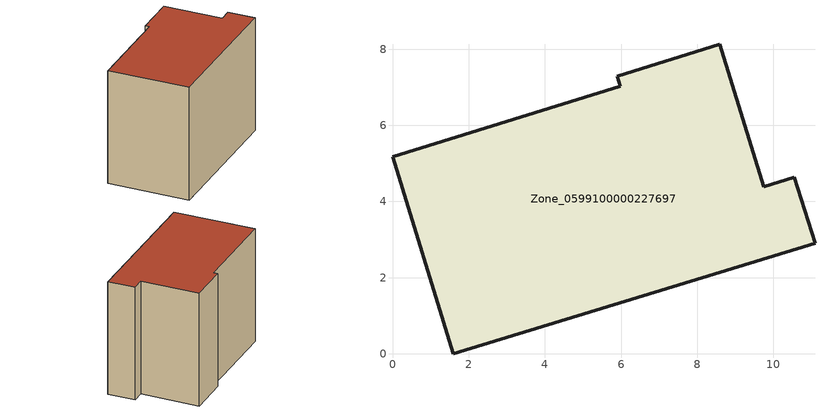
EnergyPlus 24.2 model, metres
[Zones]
Zone_0599100000227697
 floor ground (C_G): 0,5.17 5.98,7.02 5.9,7.29 8.59,8.13 9.74,4.39 10.55,4.64 11.09,2.9 1.6,0 z0
 wall outside (C_F): 5.98,7.02 0,5.17 1.6,0 11.09,2.9 10.55,4.64 9.74,4.39 8.59,8.13 5.9,7.29 5.98,7.02 z0:7.78
 roof outside (C_R): 10.55,4.64 9.74,4.39 8.59,8.13 5.9,7.29 5.98,7.02 0,5.17 1.6,0 11.09,2.9 z7.78
[BUILDING]
Pand.0599100000227697: North Axis=0; Terrain=City; Loads Convergence Tolerance Value=0.04; Temperature Convergence Tolerance Value=0.4; Solar Distribution=FullExterior; Maximum Number of Warmup Days=25; Minimum Number of Warmup Days=1
[Site:Location]
Rotterdam.The.Hague.AP_ZH_NLD Design_Conditions: Latitude=51.96; Longitude=4.45; Time Zone=1; Elevation=-4.5
[SITE:GROUNDTEMPERATURE:BUILDINGSURFACE]
18, 18, 18, 18, 18, 18, 18, 18, 18, 18, 18, 18
[MATERIAL] Thermal Absorptance=0.9; Solar Absorptance=0.7; Visible Absorptance=0.7
Name | Roughness | Thickness | Conductivity | Density | Specific Heat
G.TI.1975-1991 | MediumSmooth | 0.15 | 0.288461 | 540 | 1210
F.TI.1975-1991 | Rough | 0.3 | 0.230769 | 1920 | 840
R.TI.1975-1991 | MediumRough | 0.2 | 0.153846 | 1500 | 1000
[CONSTRUCTION]
C_G: G.TI.1975-1991
C_F: F.TI.1975-1991
C_R: R.TI.1975-1991
[ZONE]
Zone_0599100000227697: Type=1; Multiplier=1; Ceiling Height=Autocalculate; Volume=Autocalculate; Floor Area=autocalculate; Part of Total Floor Area=Yes
[ZONEINFILTRATION:DESIGNFLOWRATE]
Infil_Zone_0599100000227697: Zone or ZoneList or Space or SpaceList=Zone_0599100000227697; Schedule=AlwaysOn; Design Flow Rate Calculation Method=Flow/Area; Flow Rate per Floor Area=0.003; Constant Term Coefficient=1; Temperature Term Coefficient=0; Velocity Term Coefficient=0; Velocity Squared Term Coefficient=0
[HVACTEMPLATE:ZONE:IDEALLOADSAIRSYSTEM]
Zone_0599100000227697: Maximum Heating Supply Air Temperature=50; Minimum Cooling Supply Air Temperature=13; Maximum Heating Supply Air Humidity Ratio=0.0156; Minimum Cooling Supply Air Humidity Ratio=0.0077; Heating Limit=NoLimit; Cooling Limit=NoLimit; Dehumidification Control Type=ConstantSensibleHeatRatio; Cooling Sensible Heat Ratio=0.7; Dehumidification Setpoint=60; Humidification Control Type=None; Humidification Setpoint=30; Outdoor Air Method=None; Outdoor Air Flow Rate per Person=0.00944; Outdoor Air Flow Rate per Zone Floor Area=0; Outdoor Air Flow Rate per Zone=0; Demand Controlled Ventilation Type=None; Outdoor Air Economizer Type=NoEconomizer; Heat Recovery Type=None; Sensible Heat Recovery Effectiveness=0.7; Latent Heat Recovery Effectiveness=0.65
[ZONECONTROL:THERMOSTAT]
ThermostatControl_Zone_0599100000227697: Zone or ZoneList=Zone_0599100000227697; Control Type Schedule=DualSetpointControlType; Control 1=Thermostat_Zone_0599100000227697; Temperature Difference Between Cutout And Setpoint=0
[THERMOSTATSETPOINT:DUALSETPOINT]
Thermostat_Zone_0599100000227697: Heating Setpoint Temperature Schedule=HeatingSetpoint_Zone_0599100000227697; Cooling Setpoint Temperature Schedule=CoolingSetpoint_Zone_0599100000227697
[SCHEDULE:COMPACT]
HeatingSetpoint_Zone_0599100000227697: Through: 12/31, For: AllDays, Until: 24:00, 21
CoolingSetpoint_Zone_0599100000227697: Through: 12/31, For: AllDays, Until: 24:00, 24
DualSetpointControlType: Through: 12/31, For: AllDays, Until: 24:00, 4
AlwaysOn: Through: 12/31, For: AllDays, Until: 24:00, 1
